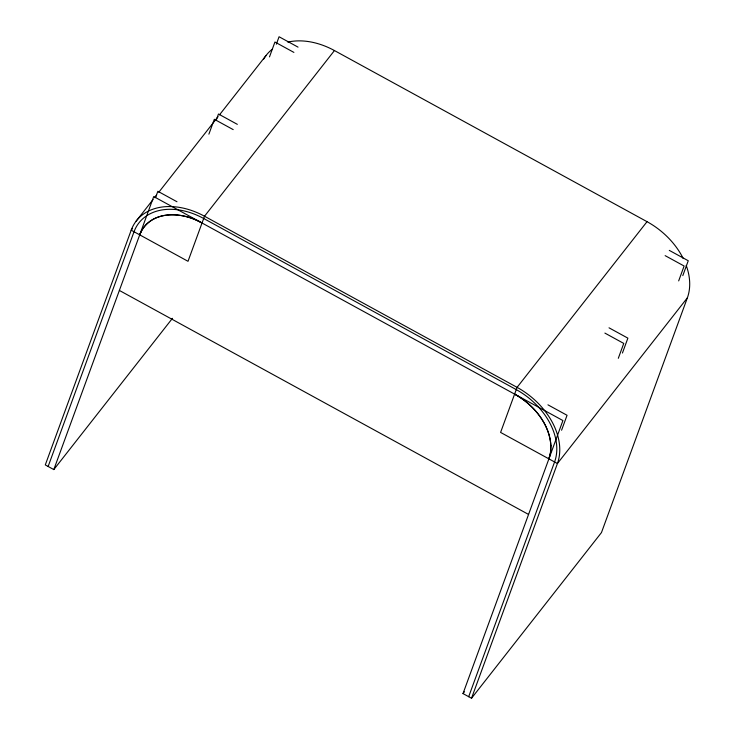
<?xml version="1.0" encoding="UTF-8"?>
<svg xmlns="http://www.w3.org/2000/svg" width="735" height="735" viewBox="0 0 735 735"><rect width="100%" height="100%" fill="white"/><g stroke="black" fill="none" stroke-linecap="round" stroke-linejoin="round"><path stroke-width="1.1" d="M48.133 466.468L134.027 231.755A62.337 44.513 38.1 0 1 203.687 218.497L516.255 389.605A62.337 44.513 38.1 0 1 554.576 461.975L468.682 696.697M132.603 228.392L131.188 230.193L45.294 464.915L53.811 469.582L153.725 196.557L562.918 420.558L463.004 693.583L471.521 698.25L601.469 532.572L687.363 297.85A65.617 46.847 38.1 0 0 686.205 265.418M155.517 197.687L157.86 191.284L176.97 201.739M208.887 134.165L214.326 119.29L233.197 129.617M216.136 120.393L218.47 114.017L237.331 124.344M269.488 56.898L274.936 42.024L293.899 52.405M276.342 44.192L279.07 36.75L298.033 47.132M561.586 430.223L567.053 415.284L547.942 404.829M471.521 698.25L557.424 463.528L687.363 297.85M618.31 358.294L623.749 343.42L604.887 333.093M622.444 353.02L627.883 338.146L609.021 327.819M678.671 280.899L684.12 266.024L665.147 255.642M682.806 275.625L688.254 260.75L669.282 250.369M136.15 221.116L153.1 199.507M154.515 197.706L156.628 195.005M158.751 192.304L218.075 116.663M219.489 114.862L266.098 55.437M647.03 221.676L334.453 50.559L204.514 216.237L188.013 261.302L131.188 230.193A65.617 46.847 38.1 0 1 204.514 216.237L517.082 387.354A65.617 46.847 38.1 0 1 557.424 463.528L500.59 432.419L517.082 387.354L647.03 221.676A65.617 46.847 38.1 0 1 683.247 258.564M53.811 469.582L172.459 318.31M463.004 693.583L464.41 691.782M119.373 290.444L528.557 514.445M263.644 59.112A65.617 46.847 38.1 0 1 272.354 49.181M287.826 42.097A65.617 46.847 38.1 0 1 334.453 50.559M550.864 445.732L550.497 452.549L548.898 458.861A55.777 39.828 38.1 0 0 514.61 394.116C533.445 404.608 549.514 423.498 550.864 445.732M140.964 231.938L139.714 234.86A55.777 39.828 38.1 0 1 202.033 222.999C183.355 211.827 152.457 209.732 140.964 231.938"/></g></svg>
